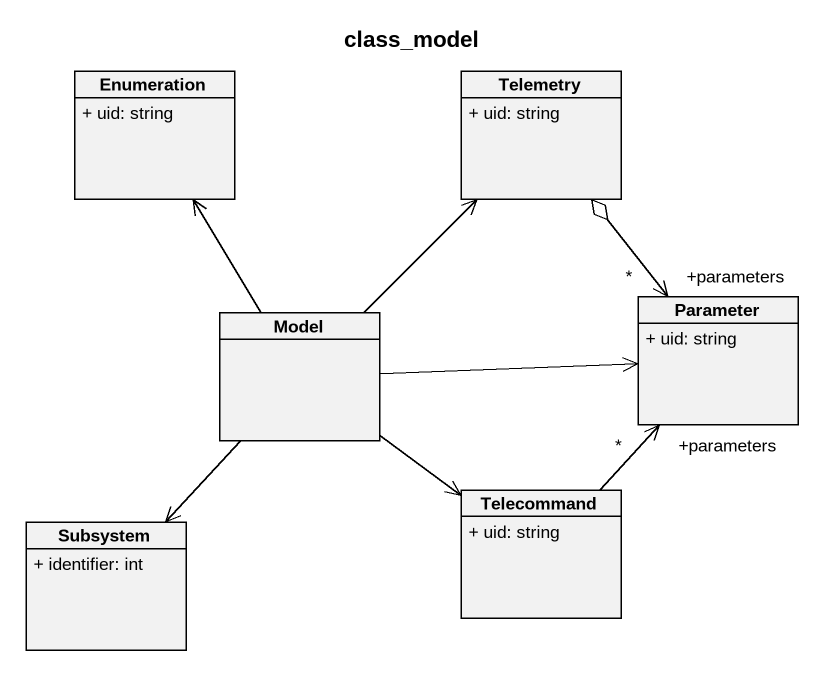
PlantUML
@startuml
title class_model
hide circle
hide empty members
skinparam classAttributeIconSize 0
class Enumeration {
  + uid: string
}
class Telemetry {
  + uid: string
}
class Parameter {
  + uid: string
}
class Model
class Telecommand {
  + uid: string
}
class Subsystem {
  + identifier: int
}
Parameter "+parameters\n*" <-up-o Telemetry
Model -up-> Enumeration
Model -up-> Telemetry
Model -right-> Parameter
Model --> Telecommand
Model --> Subsystem
Telecommand -up-> "+parameters\n*" Parameter
@enduml
